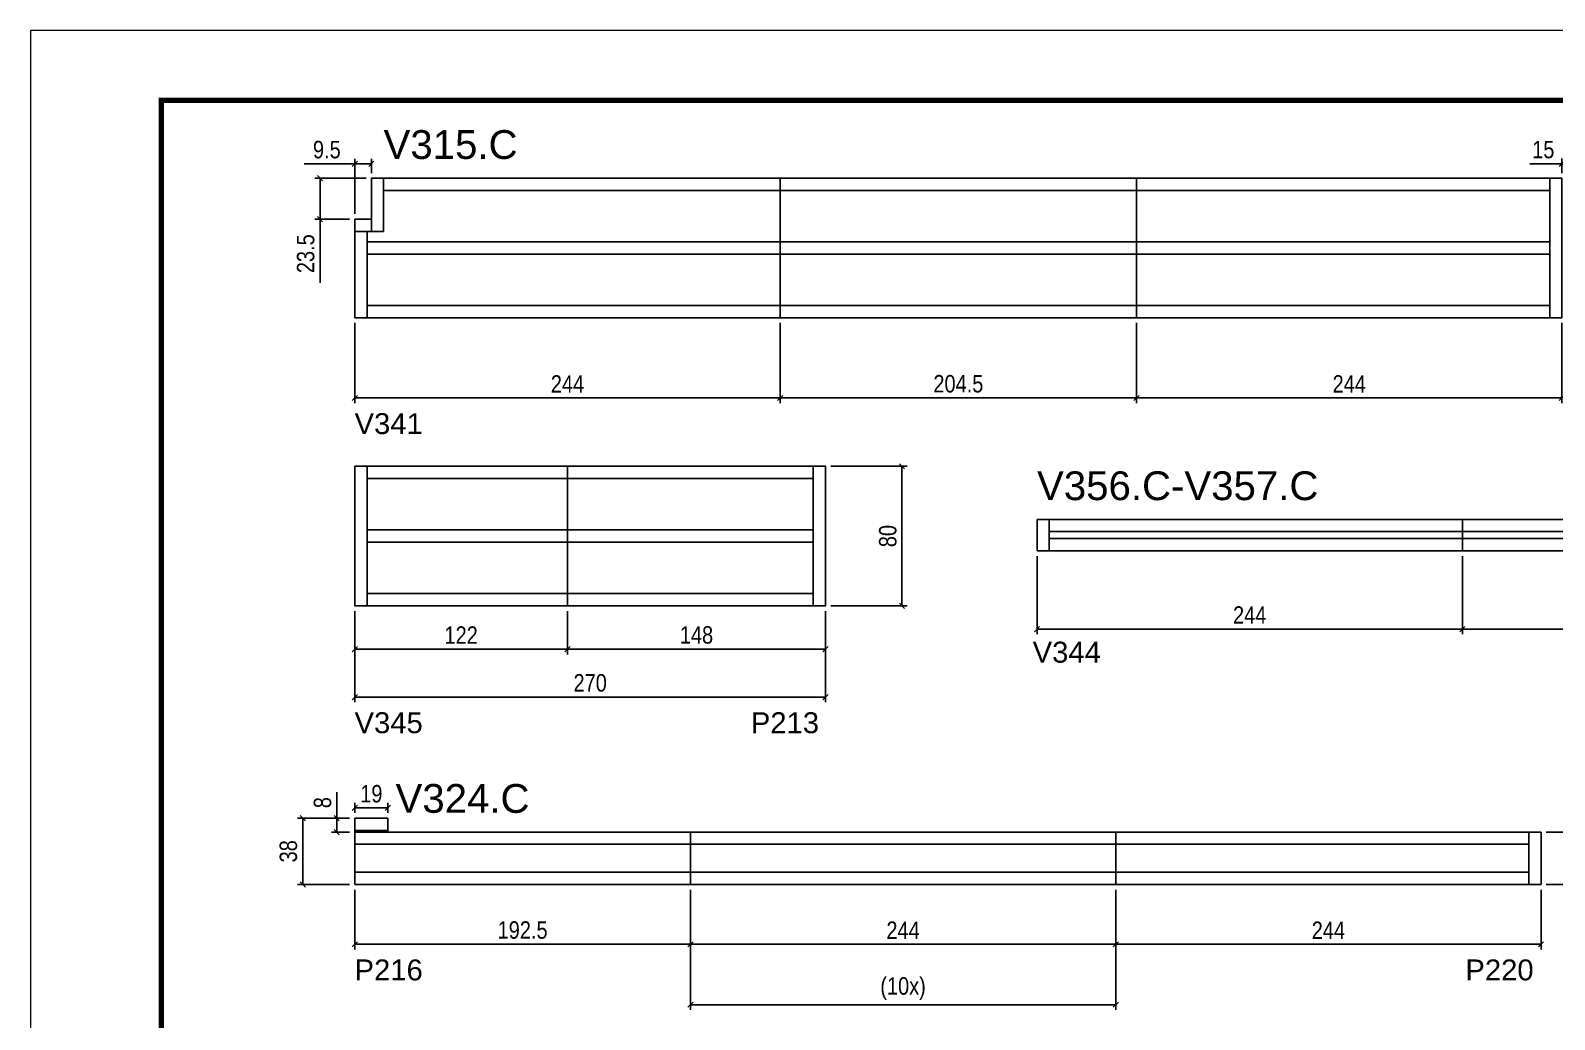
# Model space of a CAD drawing. Extents: x 3245 to 12416, y 917 to 10295.
# Drawn here: x 6429 to 7303, y 8292 to 8859 of the extents above; entities that cross this region are included whole.
import ezdxf

# ---------------------------------------------------------------- set-up
doc = ezdxf.new("R2010")
doc.units = 0
doc.linetypes.add('DASHED', pattern=[0.75, 0.5, -0.25])
for name, color, linetype in [('5', 5, 'Continuous'), ('COTA', 241, 'Continuous'), ('NOMENCLATURA', 7, 'Continuous'), ('Painéis', 200, 'Continuous'), ('SARR_2.2x7', 40, 'Continuous')]:
    doc.layers.add(name, color=color, linetype=linetype)
doc.layers.add('Folhas', color=255, linetype='Continuous', lineweight=9)
doc.layers.add('SARRAFO DE PRESSAO', color=251, linetype='DASHED', lineweight=9)
doc.styles.add('COTA TECNICA-50', font='techl___.ttf', dxfattribs={"height": 10})
doc.styles.get("Standard").update_dxf_attribs({"font": 'arial.ttf'})
doc.dimstyles.new('COTA PAINEL-50', dxfattribs={"dimtxt": 10, "dimasz": 3, "dimexe": 3, "dimexo": 3, "dimgap": 3, "dimtad": 1, "dimdec": 1, "dimzin": 12, "dimdsep": 46, "dimtxsty": 'COTA TECNICA-50', "dimblk1": 'OBLIQUE', "dimblk2": 'OBLIQUE', "dimsah": 1, "dimcen": 0.9, "dimclrd": 4, "dimclre": 4, "dimclrt": 240, "dimadec": 1, "dimazin": 3, "dimtfac": 1, "dimtdec": 1, "dimtmove": 0, "dimatfit": 3, "dimfxl": 1, "dimtolj": 1, "dimtzin": 12, "dimarcsym": 0})

# ---------------------------------------------------------------- blocks, each defined once
blk = doc.blocks.new('9999999999')
at = {"layer": 'Folhas'}
blk.add_lwpolyline([(98138.98, 34190.21), (99623.98, 34190.21), (99623.98, 35240.21), (98138.98, 35240.21)], close=True, dxfattribs=at)
at = {"layer": 'Folhas', "color": 30, "const_width": 3}
blk.add_lwpolyline([(98213.98, 34230.21), (99583.98, 34230.21), (99583.98, 35200.21), (98213.98, 35200.21)], close=True, dxfattribs=at)
blk = doc.blocks.new('_Oblique')
at = {"color": 0, "linetype": 'ByBlock', "lineweight": -2}
blk.add_line((-0.5, -0.5), (0.5, 0.5), dxfattribs=at)
blk = doc.blocks.new('*D329')
at = {"layer": 'COTA', "color": 4, "linetype": 'ByBlock', "lineweight": -2, "transparency": 16777216}
for p, q in [((6614.9, 8782.18), (6585.82, 8782.18)), ((6614.9, 8753.48), (6614.9, 8785.18)), ((6624.4, 8782.18), (6614.9, 8782.18)), ((6624.4, 8776.98), (6624.4, 8785.18))]:
    blk.add_line(p, q, dxfattribs=at)
at = {"layer": 'Defpoints', "color": 0, "linetype": 'ByBlock', "transparency": 16777216}
for p in [(6614.9, 8782.18), (6624.4, 8773.98), (6614.9, 8750.48)]:
    blk.add_point(p, dxfattribs=at)
at = {"layer": 'COTA', "color": 4, "linetype": 'ByBlock', "lineweight": -2, "transparency": 16777216, "xscale": 3, "yscale": 3, "zscale": 3, "rotation": 180}
blk.add_blockref('_Oblique', (6614.9, 8782.18), dxfattribs=at)
at = {"layer": 'COTA', "color": 4, "linetype": 'ByBlock', "lineweight": -2, "transparency": 16777216, "xscale": 3, "yscale": 3, "zscale": 3}
blk.add_blockref('_Oblique', (6624.4, 8782.18), dxfattribs=at)
at = {"layer": 'COTA', "color": 240, "linetype": 'ByBlock', "transparency": 16777216, "insert": (6598.86, 8790.32), "char_height": 10, "attachment_point": 5, "style": 'COTA TECNICA-50'}
blk.add_mtext('\\A1;9.5', dxfattribs=at)
blk = doc.blocks.new('*D330')
at = {"layer": 'COTA', "color": 4, "linetype": 'ByBlock', "lineweight": -2, "transparency": 16777216}
for p, q in [((6621.4, 8773.98), (6591.96, 8773.98)), ((6594.96, 8773.98), (6594.96, 8750.48)), ((6611.9, 8750.48), (6591.96, 8750.48)), ((6594.96, 8750.48), (6594.96, 8713.91))]:
    blk.add_line(p, q, dxfattribs=at)
at = {"layer": 'Defpoints', "color": 0, "linetype": 'ByBlock', "transparency": 16777216}
for p in [(6624.4, 8773.98), (6594.96, 8750.48), (6614.9, 8750.48)]:
    blk.add_point(p, dxfattribs=at)
at = {"layer": 'COTA', "color": 4, "linetype": 'ByBlock', "lineweight": -2, "transparency": 16777216, "xscale": 3, "yscale": 3, "zscale": 3}
for p, rotation in [((6594.96, 8773.98), 90), ((6594.96, 8750.48), 270)]:
    blk.add_blockref('_Oblique', p, dxfattribs=dict(at, rotation=rotation))
at = {"layer": 'COTA', "color": 240, "linetype": 'ByBlock', "transparency": 16777216, "insert": (6586.74, 8730.7), "char_height": 10, "attachment_point": 5, "rotation": 90, "style": 'COTA TECNICA-50'}
blk.add_mtext('\\A1;23.5', dxfattribs=at)
blk = doc.blocks.new('*D331')
at = {"layer": 'COTA', "color": 4, "linetype": 'ByBlock', "lineweight": -2, "transparency": 16777216}
for p, q in [((6614.9, 8690.98), (6614.9, 8644.95)), ((6858.9, 8690.98), (6858.9, 8644.95)), ((6614.9, 8647.95), (6858.9, 8647.95))]:
    blk.add_line(p, q, dxfattribs=at)
at = {"layer": 'Defpoints', "color": 0, "linetype": 'ByBlock', "transparency": 16777216}
for p in [(6614.9, 8693.98), (6858.9, 8693.98), (6858.9, 8647.95)]:
    blk.add_point(p, dxfattribs=at)
at = {"layer": 'COTA', "color": 4, "linetype": 'ByBlock', "lineweight": -2, "transparency": 16777216, "xscale": 3, "yscale": 3, "zscale": 3, "rotation": 180}
blk.add_blockref('_Oblique', (6614.9, 8647.95), dxfattribs=at)
at = {"layer": 'COTA', "color": 4, "linetype": 'ByBlock', "lineweight": -2, "transparency": 16777216, "xscale": 3, "yscale": 3, "zscale": 3}
blk.add_blockref('_Oblique', (6858.9, 8647.95), dxfattribs=at)
at = {"layer": 'COTA', "color": 240, "linetype": 'ByBlock', "transparency": 16777216, "insert": (6736.9, 8656.02), "char_height": 10, "attachment_point": 5, "style": 'COTA TECNICA-50'}
blk.add_mtext('\\A1;244', dxfattribs=at)
blk = doc.blocks.new('*D299')
at = {"layer": 'COTA', "color": 4, "linetype": 'ByBlock', "lineweight": -2, "transparency": 16777216}
for p, q in [((6858.9, 8690.98), (6858.9, 8644.95)), ((7063.4, 8690.98), (7063.4, 8644.95)), ((6858.9, 8647.95), (7063.4, 8647.95))]:
    blk.add_line(p, q, dxfattribs=at)
at = {"layer": 'Defpoints', "color": 0, "linetype": 'ByBlock', "transparency": 16777216}
for p in [(6858.9, 8693.98), (7063.4, 8693.98), (7063.4, 8647.95)]:
    blk.add_point(p, dxfattribs=at)
at = {"layer": 'COTA', "color": 4, "linetype": 'ByBlock', "lineweight": -2, "transparency": 16777216, "xscale": 3, "yscale": 3, "zscale": 3, "rotation": 180}
blk.add_blockref('_Oblique', (6858.9, 8647.95), dxfattribs=at)
at = {"layer": 'COTA', "color": 4, "linetype": 'ByBlock', "lineweight": -2, "transparency": 16777216, "xscale": 3, "yscale": 3, "zscale": 3}
blk.add_blockref('_Oblique', (7063.4, 8647.95), dxfattribs=at)
at = {"layer": 'COTA', "color": 240, "linetype": 'ByBlock', "transparency": 16777216, "insert": (6961.15, 8656.06), "char_height": 10, "attachment_point": 5, "style": 'COTA TECNICA-50'}
blk.add_mtext('\\A1;204.5', dxfattribs=at)
blk = doc.blocks.new('*D300')
at = {"layer": 'COTA', "color": 4, "linetype": 'ByBlock', "lineweight": -2, "transparency": 16777216}
for p, q in [((7063.4, 8690.98), (7063.4, 8644.95)), ((7307.4, 8690.98), (7307.4, 8644.95)), ((7063.4, 8647.95), (7307.4, 8647.95))]:
    blk.add_line(p, q, dxfattribs=at)
at = {"layer": 'Defpoints', "color": 0, "linetype": 'ByBlock', "transparency": 16777216}
for p in [(7063.4, 8693.98), (7307.4, 8693.98), (7307.4, 8647.95)]:
    blk.add_point(p, dxfattribs=at)
at = {"layer": 'COTA', "color": 4, "linetype": 'ByBlock', "lineweight": -2, "transparency": 16777216, "xscale": 3, "yscale": 3, "zscale": 3, "rotation": 180}
blk.add_blockref('_Oblique', (7063.4, 8647.95), dxfattribs=at)
at = {"layer": 'COTA', "color": 4, "linetype": 'ByBlock', "lineweight": -2, "transparency": 16777216, "xscale": 3, "yscale": 3, "zscale": 3}
blk.add_blockref('_Oblique', (7307.4, 8647.95), dxfattribs=at)
at = {"layer": 'COTA', "color": 240, "linetype": 'ByBlock', "transparency": 16777216, "insert": (7185.4, 8656.02), "char_height": 10, "attachment_point": 5, "style": 'COTA TECNICA-50'}
blk.add_mtext('\\A1;244', dxfattribs=at)
blk = doc.blocks.new('*D301')
at = {"layer": 'COTA', "color": 4, "linetype": 'ByBlock', "lineweight": -2, "transparency": 16777216}
for p, q in [((6614.9, 8525.77), (6614.9, 8473.43)), ((6884.94, 8525.77), (6884.94, 8473.43)), ((6614.9, 8476.43), (6884.94, 8476.43))]:
    blk.add_line(p, q, dxfattribs=at)
at = {"layer": 'Defpoints', "color": 0, "linetype": 'ByBlock', "transparency": 16777216}
for p in [(6614.9, 8528.77), (6884.94, 8528.77), (6884.94, 8476.43)]:
    blk.add_point(p, dxfattribs=at)
at = {"layer": 'COTA', "color": 4, "linetype": 'ByBlock', "lineweight": -2, "transparency": 16777216, "xscale": 3, "yscale": 3, "zscale": 3, "rotation": 180}
blk.add_blockref('_Oblique', (6614.9, 8476.43), dxfattribs=at)
at = {"layer": 'COTA', "color": 4, "linetype": 'ByBlock', "lineweight": -2, "transparency": 16777216, "xscale": 3, "yscale": 3, "zscale": 3}
blk.add_blockref('_Oblique', (6884.94, 8476.43), dxfattribs=at)
at = {"layer": 'COTA', "color": 240, "linetype": 'ByBlock', "transparency": 16777216, "insert": (6749.92, 8484.53), "char_height": 10, "attachment_point": 5, "style": 'COTA TECNICA-50'}
blk.add_mtext('\\A1;270', dxfattribs=at)
blk = doc.blocks.new('*D302')
at = {"layer": 'COTA', "color": 4, "linetype": 'ByBlock', "lineweight": -2, "transparency": 16777216}
for p, q in [((6887.94, 8608.77), (6931.81, 8608.77)), ((6928.81, 8608.77), (6928.81, 8528.77)), ((6887.94, 8528.77), (6931.81, 8528.77))]:
    blk.add_line(p, q, dxfattribs=at)
at = {"layer": 'Defpoints', "color": 0, "linetype": 'ByBlock', "transparency": 16777216}
for p in [(6884.94, 8608.77), (6884.94, 8528.77), (6928.81, 8528.77)]:
    blk.add_point(p, dxfattribs=at)
at = {"layer": 'COTA', "color": 4, "linetype": 'ByBlock', "lineweight": -2, "transparency": 16777216, "xscale": 3, "yscale": 3, "zscale": 3}
for p, rotation in [((6928.81, 8608.77), 90), ((6928.81, 8528.77), 270)]:
    blk.add_blockref('_Oblique', p, dxfattribs=dict(at, rotation=rotation))
at = {"layer": 'COTA', "color": 240, "linetype": 'ByBlock', "transparency": 16777216, "insert": (6920.69, 8568.77), "char_height": 10, "attachment_point": 5, "rotation": 90, "style": 'COTA TECNICA-50'}
blk.add_mtext('\\A1;80', dxfattribs=at)
blk = doc.blocks.new('*D303')
at = {"layer": 'COTA', "color": 4, "linetype": 'ByBlock', "lineweight": -2, "transparency": 16777216}
for p, q in [((6614.9, 8525.77), (6614.9, 8500.93)), ((6736.9, 8525.77), (6736.9, 8500.93)), ((6614.9, 8503.93), (6736.9, 8503.93))]:
    blk.add_line(p, q, dxfattribs=at)
at = {"layer": 'Defpoints', "color": 0, "linetype": 'ByBlock', "transparency": 16777216}
for p in [(6614.9, 8528.77), (6736.9, 8528.77), (6736.9, 8503.93)]:
    blk.add_point(p, dxfattribs=at)
at = {"layer": 'COTA', "color": 4, "linetype": 'ByBlock', "lineweight": -2, "transparency": 16777216, "xscale": 3, "yscale": 3, "zscale": 3, "rotation": 180}
blk.add_blockref('_Oblique', (6614.9, 8503.93), dxfattribs=at)
at = {"layer": 'COTA', "color": 4, "linetype": 'ByBlock', "lineweight": -2, "transparency": 16777216, "xscale": 3, "yscale": 3, "zscale": 3}
blk.add_blockref('_Oblique', (6736.9, 8503.93), dxfattribs=at)
at = {"layer": 'COTA', "color": 240, "linetype": 'ByBlock', "transparency": 16777216, "insert": (6675.9, 8511.99), "char_height": 10, "attachment_point": 5, "style": 'COTA TECNICA-50'}
blk.add_mtext('\\A1;122', dxfattribs=at)
blk = doc.blocks.new('*D304')
at = {"layer": 'COTA', "color": 4, "linetype": 'ByBlock', "lineweight": -2, "transparency": 16777216}
for p, q in [((6736.9, 8525.77), (6736.9, 8500.93)), ((6884.94, 8525.77), (6884.94, 8500.93)), ((6736.9, 8503.93), (6884.94, 8503.93))]:
    blk.add_line(p, q, dxfattribs=at)
at = {"layer": 'Defpoints', "color": 0, "linetype": 'ByBlock', "transparency": 16777216}
for p in [(6736.9, 8528.77), (6884.94, 8528.77), (6884.94, 8503.93)]:
    blk.add_point(p, dxfattribs=at)
at = {"layer": 'COTA', "color": 4, "linetype": 'ByBlock', "lineweight": -2, "transparency": 16777216, "xscale": 3, "yscale": 3, "zscale": 3, "rotation": 180}
blk.add_blockref('_Oblique', (6736.9, 8503.93), dxfattribs=at)
at = {"layer": 'COTA', "color": 4, "linetype": 'ByBlock', "lineweight": -2, "transparency": 16777216, "xscale": 3, "yscale": 3, "zscale": 3}
blk.add_blockref('_Oblique', (6884.94, 8503.93), dxfattribs=at)
at = {"layer": 'COTA', "color": 240, "linetype": 'ByBlock', "transparency": 16777216, "insert": (6810.92, 8512.02), "char_height": 10, "attachment_point": 5, "style": 'COTA TECNICA-50'}
blk.add_mtext('\\A1;148', dxfattribs=at)
blk = doc.blocks.new('*D246')
at = {"layer": 'COTA', "color": 4, "linetype": 'ByBlock', "lineweight": -2, "transparency": 16777216}
for p, q in [((7006.27, 8557.31), (7006.27, 8512.43)), ((7250.27, 8557.31), (7250.27, 8512.43)), ((7250.27, 8515.43), (7006.27, 8515.43))]:
    blk.add_line(p, q, dxfattribs=at)
at = {"layer": 'Defpoints', "color": 0, "linetype": 'ByBlock', "transparency": 16777216}
for p in [(7006.27, 8560.31), (7250.27, 8560.31), (7006.27, 8515.43)]:
    blk.add_point(p, dxfattribs=at)
at = {"layer": 'COTA', "color": 4, "linetype": 'ByBlock', "lineweight": -2, "transparency": 16777216, "xscale": 3, "yscale": 3, "zscale": 3, "rotation": 180}
blk.add_blockref('_Oblique', (7006.27, 8515.43), dxfattribs=at)
at = {"layer": 'COTA', "color": 4, "linetype": 'ByBlock', "lineweight": -2, "transparency": 16777216, "xscale": 3, "yscale": 3, "zscale": 3}
blk.add_blockref('_Oblique', (7250.27, 8515.43), dxfattribs=at)
at = {"layer": 'COTA', "color": 240, "linetype": 'ByBlock', "transparency": 16777216, "insert": (7128.27, 8523.51), "char_height": 10, "attachment_point": 5, "style": 'COTA TECNICA-50'}
blk.add_mtext('\\A1;244', dxfattribs=at)
blk = doc.blocks.new('*D298')
at = {"layer": 'COTA', "color": 4, "linetype": 'ByBlock', "lineweight": -2, "transparency": 16777216}
for p, q in [((7250.27, 8557.31), (7250.27, 8512.43)), ((7414.27, 8557.31), (7414.27, 8512.43)), ((7250.27, 8515.43), (7414.27, 8515.43))]:
    blk.add_line(p, q, dxfattribs=at)
at = {"layer": 'Defpoints', "color": 0, "linetype": 'ByBlock', "transparency": 16777216}
for p in [(7250.27, 8560.31), (7414.27, 8560.31), (7414.27, 8515.43)]:
    blk.add_point(p, dxfattribs=at)
at = {"layer": 'COTA', "color": 4, "linetype": 'ByBlock', "lineweight": -2, "transparency": 16777216, "xscale": 3, "yscale": 3, "zscale": 3, "rotation": 180}
blk.add_blockref('_Oblique', (7250.27, 8515.43), dxfattribs=at)
at = {"layer": 'COTA', "color": 4, "linetype": 'ByBlock', "lineweight": -2, "transparency": 16777216, "xscale": 3, "yscale": 3, "zscale": 3}
blk.add_blockref('_Oblique', (7414.27, 8515.43), dxfattribs=at)
at = {"layer": 'COTA', "color": 240, "linetype": 'ByBlock', "transparency": 16777216, "insert": (7332.27, 8523.54), "char_height": 10, "attachment_point": 5, "style": 'COTA TECNICA-50'}
blk.add_mtext('\\A1;164', dxfattribs=at)
blk = doc.blocks.new('*D334')
at = {"layer": 'COTA', "color": 4, "linetype": 'ByBlock', "lineweight": -2, "transparency": 16777216}
for p, q in [((6614.9, 8365.99), (6614.9, 8331.65)), ((6807.42, 8365.99), (6807.42, 8331.65)), ((6614.9, 8334.65), (6807.42, 8334.65))]:
    blk.add_line(p, q, dxfattribs=at)
at = {"layer": 'Defpoints', "color": 0, "linetype": 'ByBlock', "transparency": 16777216}
for p in [(6614.9, 8368.99), (6807.42, 8368.99), (6807.42, 8334.65)]:
    blk.add_point(p, dxfattribs=at)
at = {"layer": 'COTA', "color": 4, "linetype": 'ByBlock', "lineweight": -2, "transparency": 16777216, "xscale": 3, "yscale": 3, "zscale": 3, "rotation": 180}
blk.add_blockref('_Oblique', (6614.9, 8334.65), dxfattribs=at)
at = {"layer": 'COTA', "color": 4, "linetype": 'ByBlock', "lineweight": -2, "transparency": 16777216, "xscale": 3, "yscale": 3, "zscale": 3}
blk.add_blockref('_Oblique', (6807.42, 8334.65), dxfattribs=at)
at = {"layer": 'COTA', "color": 240, "linetype": 'ByBlock', "transparency": 16777216, "insert": (6711.16, 8342.79), "char_height": 10, "attachment_point": 5, "style": 'COTA TECNICA-50'}
blk.add_mtext('\\A1;192.5', dxfattribs=at)
blk = doc.blocks.new('*D335')
at = {"layer": 'COTA', "color": 4, "linetype": 'ByBlock', "lineweight": -2, "transparency": 16777216}
for p, q in [((6807.42, 8365.99), (6807.42, 8331.65)), ((7051.42, 8365.99), (7051.42, 8331.65)), ((6807.42, 8334.65), (7051.42, 8334.65))]:
    blk.add_line(p, q, dxfattribs=at)
at = {"layer": 'Defpoints', "color": 0, "linetype": 'ByBlock', "transparency": 16777216}
for p in [(6807.42, 8368.99), (7051.42, 8368.99), (7051.42, 8334.65)]:
    blk.add_point(p, dxfattribs=at)
at = {"layer": 'COTA', "color": 4, "linetype": 'ByBlock', "lineweight": -2, "transparency": 16777216, "xscale": 3, "yscale": 3, "zscale": 3, "rotation": 180}
blk.add_blockref('_Oblique', (6807.42, 8334.65), dxfattribs=at)
at = {"layer": 'COTA', "color": 4, "linetype": 'ByBlock', "lineweight": -2, "transparency": 16777216, "xscale": 3, "yscale": 3, "zscale": 3}
blk.add_blockref('_Oblique', (7051.42, 8334.65), dxfattribs=at)
at = {"layer": 'COTA', "color": 240, "linetype": 'ByBlock', "transparency": 16777216, "insert": (6929.42, 8342.73), "char_height": 10, "attachment_point": 5, "style": 'COTA TECNICA-50'}
blk.add_mtext('\\A1;244', dxfattribs=at)
blk = doc.blocks.new('*D336')
at = {"layer": 'COTA', "color": 4, "linetype": 'ByBlock', "lineweight": -2, "transparency": 16777216}
for p, q in [((7051.42, 8365.99), (7051.42, 8331.65)), ((7295.42, 8365.99), (7295.42, 8331.65)), ((7051.42, 8334.65), (7295.42, 8334.65))]:
    blk.add_line(p, q, dxfattribs=at)
at = {"layer": 'Defpoints', "color": 0, "linetype": 'ByBlock', "transparency": 16777216}
for p in [(7051.42, 8368.99), (7295.42, 8368.99), (7295.42, 8334.65)]:
    blk.add_point(p, dxfattribs=at)
at = {"layer": 'COTA', "color": 4, "linetype": 'ByBlock', "lineweight": -2, "transparency": 16777216, "xscale": 3, "yscale": 3, "zscale": 3, "rotation": 180}
blk.add_blockref('_Oblique', (7051.42, 8334.65), dxfattribs=at)
at = {"layer": 'COTA', "color": 4, "linetype": 'ByBlock', "lineweight": -2, "transparency": 16777216, "xscale": 3, "yscale": 3, "zscale": 3}
blk.add_blockref('_Oblique', (7295.42, 8334.65), dxfattribs=at)
at = {"layer": 'COTA', "color": 240, "linetype": 'ByBlock', "transparency": 16777216, "insert": (7173.42, 8342.73), "char_height": 10, "attachment_point": 5, "style": 'COTA TECNICA-50'}
blk.add_mtext('\\A1;244', dxfattribs=at)
blk = doc.blocks.new('*D337')
at = {"layer": 'COTA', "color": 4, "linetype": 'ByBlock', "lineweight": -2, "transparency": 16777216}
for p, q in [((7298.42, 8398.99), (7334.62, 8398.99)), ((7331.62, 8398.99), (7331.62, 8368.99)), ((7298.42, 8368.99), (7334.62, 8368.99))]:
    blk.add_line(p, q, dxfattribs=at)
at = {"layer": 'Defpoints', "color": 0, "linetype": 'ByBlock', "transparency": 16777216}
for p in [(7295.42, 8398.99), (7295.42, 8368.99), (7331.62, 8368.99)]:
    blk.add_point(p, dxfattribs=at)
at = {"layer": 'COTA', "color": 4, "linetype": 'ByBlock', "lineweight": -2, "transparency": 16777216, "xscale": 3, "yscale": 3, "zscale": 3}
for p, rotation in [((7331.62, 8398.99), 90), ((7331.62, 8368.99), 270)]:
    blk.add_blockref('_Oblique', p, dxfattribs=dict(at, rotation=rotation))
at = {"layer": 'COTA', "color": 240, "linetype": 'ByBlock', "transparency": 16777216, "insert": (7323.41, 8383.99), "char_height": 10, "attachment_point": 5, "rotation": 90, "style": 'COTA TECNICA-50'}
blk.add_mtext('\\A1;30', dxfattribs=at)
blk = doc.blocks.new('*D338')
at = {"layer": 'COTA', "color": 4, "linetype": 'ByBlock', "lineweight": -2, "transparency": 16777216}
for p, q in [((6611.9, 8406.99), (6582.06, 8406.99)), ((6585.06, 8368.99), (6585.06, 8406.99)), ((6611.9, 8368.99), (6582.06, 8368.99))]:
    blk.add_line(p, q, dxfattribs=at)
at = {"layer": 'Defpoints', "color": 0, "linetype": 'ByBlock', "transparency": 16777216}
for p in [(6585.06, 8406.99), (6614.9, 8406.99), (6614.9, 8368.99)]:
    blk.add_point(p, dxfattribs=at)
at = {"layer": 'COTA', "color": 4, "linetype": 'ByBlock', "lineweight": -2, "transparency": 16777216, "xscale": 3, "yscale": 3, "zscale": 3}
for p, rotation in [((6585.06, 8406.99), 90), ((6585.06, 8368.99), 270)]:
    blk.add_blockref('_Oblique', p, dxfattribs=dict(at, rotation=rotation))
at = {"layer": 'COTA', "color": 240, "linetype": 'ByBlock', "transparency": 16777216, "insert": (6576.82, 8387.99), "char_height": 10, "attachment_point": 5, "rotation": 90, "style": 'COTA TECNICA-50'}
blk.add_mtext('\\A1;38', dxfattribs=at)
blk = doc.blocks.new('*D339')
at = {"layer": 'COTA', "color": 4, "linetype": 'ByBlock', "lineweight": -2, "transparency": 16777216}
for p, q in [((6604.5, 8406.99), (6604.5, 8421.81)), ((6611.9, 8406.99), (6601.5, 8406.99)), ((6604.5, 8398.99), (6604.5, 8406.99)), ((6611.9, 8398.99), (6601.5, 8398.99))]:
    blk.add_line(p, q, dxfattribs=at)
at = {"layer": 'Defpoints', "color": 0, "linetype": 'ByBlock', "transparency": 16777216}
for p in [(6604.5, 8406.99), (6614.9, 8406.99), (6614.9, 8398.99)]:
    blk.add_point(p, dxfattribs=at)
at = {"layer": 'COTA', "color": 4, "linetype": 'ByBlock', "lineweight": -2, "transparency": 16777216, "xscale": 3, "yscale": 3, "zscale": 3}
for p, rotation in [((6604.5, 8406.99), 90), ((6604.5, 8398.99), 270)]:
    blk.add_blockref('_Oblique', p, dxfattribs=dict(at, rotation=rotation))
at = {"layer": 'COTA', "color": 240, "linetype": 'ByBlock', "transparency": 16777216, "insert": (6596.41, 8415.9), "char_height": 10, "attachment_point": 5, "rotation": 90, "style": 'COTA TECNICA-50'}
blk.add_mtext('\\A1;8', dxfattribs=at)
blk = doc.blocks.new('*D340')
at = {"layer": 'COTA', "color": 4, "linetype": 'ByBlock', "lineweight": -2, "transparency": 16777216}
for p, q in [((6614.9, 8409.99), (6614.9, 8415.86)), ((6614.9, 8412.86), (6633.9, 8412.86)), ((6633.9, 8409.99), (6633.9, 8415.86))]:
    blk.add_line(p, q, dxfattribs=at)
at = {"layer": 'Defpoints', "color": 0, "linetype": 'ByBlock', "transparency": 16777216}
for p in [(6633.9, 8412.86), (6614.9, 8406.99), (6633.9, 8406.99)]:
    blk.add_point(p, dxfattribs=at)
at = {"layer": 'COTA', "color": 4, "linetype": 'ByBlock', "lineweight": -2, "transparency": 16777216, "xscale": 3, "yscale": 3, "zscale": 3, "rotation": 180}
blk.add_blockref('_Oblique', (6614.9, 8412.86), dxfattribs=at)
at = {"layer": 'COTA', "color": 4, "linetype": 'ByBlock', "lineweight": -2, "transparency": 16777216, "xscale": 3, "yscale": 3, "zscale": 3}
blk.add_blockref('_Oblique', (6633.9, 8412.86), dxfattribs=at)
at = {"layer": 'COTA', "color": 240, "linetype": 'ByBlock', "transparency": 16777216, "insert": (6624.4, 8420.95), "char_height": 10, "attachment_point": 5, "style": 'COTA TECNICA-50'}
blk.add_mtext('\\A1;19', dxfattribs=at)
blk = doc.blocks.new('*D257')
at = {"layer": 'COTA', "color": 4, "linetype": 'ByBlock', "lineweight": -2, "transparency": 16777216}
for p, q in [((6807.42, 8365.99), (6807.42, 8297.04)), ((7051.42, 8365.99), (7051.42, 8297.04)), ((6807.42, 8300.04), (7051.42, 8300.04))]:
    blk.add_line(p, q, dxfattribs=at)
at = {"layer": 'Defpoints', "color": 0, "linetype": 'ByBlock', "transparency": 16777216}
for p in [(6807.42, 8368.99), (7051.42, 8368.99), (7051.42, 8300.04)]:
    blk.add_point(p, dxfattribs=at)
at = {"layer": 'COTA', "color": 4, "linetype": 'ByBlock', "lineweight": -2, "transparency": 16777216, "xscale": 3, "yscale": 3, "zscale": 3, "rotation": 180}
blk.add_blockref('_Oblique', (6807.42, 8300.04), dxfattribs=at)
at = {"layer": 'COTA', "color": 4, "linetype": 'ByBlock', "lineweight": -2, "transparency": 16777216, "xscale": 3, "yscale": 3, "zscale": 3}
blk.add_blockref('_Oblique', (7051.42, 8300.04), dxfattribs=at)
at = {"layer": 'COTA', "color": 240, "linetype": 'ByBlock', "transparency": 16777216, "insert": (6929.42, 8309.26), "char_height": 10, "attachment_point": 5, "style": 'COTA TECNICA-50'}
blk.add_mtext('\\A1;(10x)', dxfattribs=at)
blk = doc.blocks.new('*D348')
at = {"layer": 'COTA', "color": 4, "linetype": 'ByBlock', "lineweight": -2, "transparency": 16777216}
for p, q in [((7307.4, 8782.24), (7289.03, 8782.24)), ((7307.4, 8776.98), (7307.4, 8785.24)), ((7322.4, 8782.24), (7307.4, 8782.24)), ((7322.4, 8776.98), (7322.4, 8785.24))]:
    blk.add_line(p, q, dxfattribs=at)
at = {"layer": 'Defpoints', "color": 0, "linetype": 'ByBlock', "transparency": 16777216}
for p in [(7307.4, 8782.24), (7307.4, 8773.98), (7322.4, 8773.98)]:
    blk.add_point(p, dxfattribs=at)
at = {"layer": 'COTA', "color": 4, "linetype": 'ByBlock', "lineweight": -2, "transparency": 16777216, "xscale": 3, "yscale": 3, "zscale": 3, "rotation": 180}
blk.add_blockref('_Oblique', (7307.4, 8782.24), dxfattribs=at)
at = {"layer": 'COTA', "color": 4, "linetype": 'ByBlock', "lineweight": -2, "transparency": 16777216, "xscale": 3, "yscale": 3, "zscale": 3}
blk.add_blockref('_Oblique', (7322.4, 8782.24), dxfattribs=at)
at = {"layer": 'COTA', "color": 240, "linetype": 'ByBlock', "transparency": 16777216, "insert": (7296.71, 8790.35), "char_height": 10, "attachment_point": 5, "style": 'COTA TECNICA-50'}
blk.add_mtext('\\A1;15', dxfattribs=at)

msp = doc.modelspace()

# ---------------------------------------------------------------- linework, layer by layer
at = {"layer": 'COTA', "linetype": 'ByBlock'}
for p, q in [((6624.4, 8743.48), (6614.9, 8743.48)), ((6624.4, 8750.48), (6624.4, 8743.48)), ((6624.4, 8743.48), (6631.4, 8743.48)), ((6633.9, 8398.99), (6614.9, 8398.99))]:
    msp.add_line(p, q, dxfattribs=at)
at = {"layer": 'Painéis', "linetype": 'Continuous'}
for p, q in [((6858.9, 8773.98), (6858.9, 8693.98)), ((7063.4, 8773.98), (7063.4, 8693.98)), ((6736.9, 8608.77), (6736.9, 8528.77)), ((7658.27, 8578.31), (7006.27, 8578.31)), ((7006.27, 8578.31), (7006.27, 8560.31)), ((7250.27, 8578.31), (7250.27, 8560.31)), ((7006.27, 8560.31), (7658.27, 8560.31)), ((6614.9, 8406.99), (6614.9, 8368.99)), ((6633.9, 8406.99), (6614.9, 8406.99)), ((6633.9, 8398.99), (6633.9, 8406.99)), ((7295.42, 8398.99), (6633.9, 8398.99)), ((6807.42, 8368.99), (6807.42, 8398.99)), ((7051.42, 8368.99), (7051.42, 8398.99)), ((7295.42, 8368.99), (7295.42, 8398.99)), ((6614.9, 8368.99), (7295.42, 8368.99))]:
    msp.add_line(p, q, dxfattribs=at)
msp.add_lwpolyline([(6614.9, 8693.98), (6614.9, 8750.48), (6624.4, 8750.48), (6624.4, 8773.98), (7307.4, 8773.98), (7307.4, 8693.98), (6614.9, 8693.98)], dxfattribs=at)
msp.add_lwpolyline([(6614.9, 8608.77), (6884.94, 8608.77), (6884.94, 8528.77), (6614.9, 8528.77)], close=True, dxfattribs=at)
at = {"layer": 'SARR_2.2x7', "linetype": 'Continuous'}
for p, q in [((6631.4, 8773.98), (6631.4, 8743.48)), ((7300.4, 8773.98), (7300.4, 8693.98)), ((6858.9, 8766.98), (6631.4, 8766.98)), ((7063.4, 8766.98), (6858.9, 8766.98)), ((7063.4, 8766.98), (7300.4, 8766.98)), ((6621.9, 8743.48), (6621.9, 8693.98)), ((6621.9, 8737.47), (6858.9, 8737.47)), ((6858.9, 8737.47), (7063.4, 8737.47)), ((7300.4, 8737.47), (7063.4, 8737.47)), ((6621.9, 8730.47), (6858.9, 8730.47)), ((6858.9, 8730.47), (7063.4, 8730.47)), ((7300.4, 8730.47), (7063.4, 8730.47)), ((6858.9, 8700.98), (6621.9, 8700.98)), ((7063.4, 8700.98), (6858.9, 8700.98)), ((7063.4, 8700.98), (7300.4, 8700.98)), ((6621.9, 8608.77), (6621.9, 8528.77)), ((6877.94, 8608.77), (6877.94, 8528.77)), ((6621.9, 8601.77), (6877.94, 8601.77)), ((7013.27, 8578.31), (7013.27, 8560.31)), ((6877.94, 8572.26), (6621.9, 8572.26)), ((7013.27, 8571.31), (7250.27, 8571.31)), ((7250.27, 8571.31), (7414.27, 8571.31)), ((6877.94, 8565.26), (6621.9, 8565.26)), ((7250.27, 8567.31), (7013.27, 8567.31)), ((7414.27, 8567.31), (7250.27, 8567.31)), ((6621.9, 8535.77), (6877.94, 8535.77)), ((6633.9, 8399.99), (6614.9, 8399.99)), ((7288.42, 8398.99), (7288.42, 8368.99)), ((6807.42, 8391.99), (6614.9, 8391.99)), ((6807.42, 8391.99), (7051.42, 8391.99)), ((7288.42, 8391.99), (7051.42, 8391.99)), ((6807.42, 8375.99), (6614.9, 8375.99)), ((6807.42, 8375.99), (7051.42, 8375.99)), ((7288.42, 8375.99), (7051.42, 8375.99))]:
    msp.add_line(p, q, dxfattribs=at)

# ---------------------------------------------------------------- block references
at = {"layer": 'SARRAFO DE PRESSAO', "color": 6, "linetype": 'ByBlock'}
msp.add_blockref('9999999999', (-91710.13, -26381.5), dxfattribs=at)

# ---------------------------------------------------------------- texts
at = {"layer": '5', "linetype": 'Continuous'}
for s, p in [('V341', (6614.76, 8627.25)), ('V344', (7003.76, 8496.19)), ('V345', (6614.76, 8455.73)), ('P213', (6842.1, 8455.73)), ('P216', (6614.76, 8313.96)), ('P220', (7252.01, 8313.96))]:
    msp.add_text(s, height=12, rotation=359.99996, dxfattribs=at).set_placement(p)
at = {"layer": 'NOMENCLATURA', "linetype": 'Continuous'}
for s, p in [('V315.C', (6631.4, 8785.05)), ('V356.C-V357.C', (7006.27, 8589.38)), ('V324.C', (6638.27, 8410.06))]:
    msp.add_text(s, height=16.5, dxfattribs=at).set_placement(p)

# ---------------------------------------------------------------- dimensions: what is measured, and where the dimension line sits
at = {"layer": 'COTA', "linetype": 'ByBlock'}
for base, p1, p2, override, picture, middle in [((6614.9, 8782.18), (6624.4, 8773.98), (6614.9, 8750.48), {"dimarcsym": 1}, '*D329', (6598.86, 8790.32)), ((7307.4, 8782.24), (7322.4, 8773.98), (7307.4, 8773.98), {"dimarcsym": 1}, '*D348', (7296.71, 8790.35)), ((6858.9, 8647.95), (6614.9, 8693.98), (6858.9, 8693.98), {"dimarcsym": 1}, '*D331', (6736.9, 8656.02)), ((7063.4, 8647.95), (6858.9, 8693.98), (7063.4, 8693.98), {"dimtmove": 1, "dimarcsym": 1}, '*D299', (6961.15, 8656.06)), ((7307.4, 8647.95), (7063.4, 8693.98), (7307.4, 8693.98), {"dimtmove": 1, "dimarcsym": 1}, '*D300', (7185.4, 8656.02)), ((7414.27, 8515.43), (7250.27, 8560.31), (7414.27, 8560.31), {"dimarcsym": 1}, '*D298', (7332.27, 8523.54)), ((6884.94, 8476.43), (6614.9, 8528.77), (6884.94, 8528.77), {"dimarcsym": 1}, '*D301', (6749.92, 8484.53)), ((6736.9, 8503.93), (6614.9, 8528.77), (6736.9, 8528.77), {"dimarcsym": 1}, '*D303', (6675.9, 8511.99)), ((6884.94, 8503.93), (6736.9, 8528.77), (6884.94, 8528.77), {"dimtmove": 1, "dimarcsym": 1}, '*D304', (6810.92, 8512.02)), ((6633.9, 8412.86), (6614.9, 8406.99), (6633.9, 8406.99), {"dimarcsym": 1}, '*D340', (6624.4, 8420.95)), ((6807.42, 8334.65), (6614.9, 8368.99), (6807.42, 8368.99), {"dimarcsym": 1}, '*D334', (6711.16, 8342.79)), ((7051.42, 8334.65), (6807.42, 8368.99), (7051.42, 8368.99), {"dimtmove": 1, "dimarcsym": 1}, '*D335', (6929.42, 8342.73)), ((7295.42, 8334.65), (7051.42, 8368.99), (7295.42, 8368.99), {"dimtmove": 1, "dimarcsym": 1}, '*D336', (7173.42, 8342.73))]:
    dim = msp.add_linear_dim(base=base, p1=p1, p2=p2, dimstyle='COTA PAINEL-50', override=override, dxfattribs=at)
    dim.commit()
    dim.dimension.update_dxf_attribs({"geometry": picture, "text_midpoint": middle})
for base, p1, p2, angle, picture, middle in [((6594.96, 8750.48), (6624.4, 8773.98), (6614.9, 8750.48), 90, '*D330', (6586.74, 8730.7)), ((6928.81, 8528.77), (6884.94, 8608.77), (6884.94, 8528.77), 90, '*D302', (6920.69, 8568.77)), ((7006.27, 8515.43), (7250.27, 8560.31), (7006.27, 8560.31), 180, '*D246', (7128.27, 8523.51)), ((6604.5, 8406.99), (6614.9, 8398.99), (6614.9, 8406.99), 90, '*D339', (6596.41, 8415.9)), ((6585.06, 8406.99), (6614.9, 8368.99), (6614.9, 8406.99), 90, '*D338', (6576.82, 8387.99)), ((7331.62, 8368.99), (7295.42, 8398.99), (7295.42, 8368.99), 90, '*D337', (7323.41, 8383.99))]:
    dim = msp.add_linear_dim(base=base, p1=p1, p2=p2, angle=angle, dimstyle='COTA PAINEL-50', override={"dimarcsym": 1}, dxfattribs=at)
    dim.commit()
    dim.dimension.update_dxf_attribs({"geometry": picture, "text_midpoint": middle})
dim = msp.add_linear_dim(base=(7051.42, 8300.04), p1=(6807.42, 8368.99), p2=(7051.42, 8368.99), text='(10x)', dimstyle='COTA PAINEL-50', override={"dimarcsym": 1}, dxfattribs=at)
dim.commit()
dim.dimension.update_dxf_attribs({"geometry": '*D257', "text_midpoint": (6929.42, 8309.26)})

doc.saveas('drawing.dxf')
